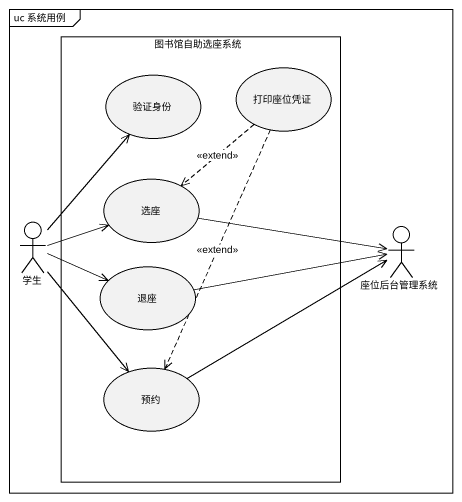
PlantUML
@startuml
mainframe uc 系统用例
rectangle 图书馆自助选座系统 {
  usecase 验证身份
  usecase 打印座位凭证
  usecase 选座
  usecase 退座
  usecase 预约
}
actor 学生
actor 座位后台管理系统
打印座位凭证 ..> 选座 : <<extend>>
打印座位凭证 ..> 预约 : <<extend>>
学生 -up-> 验证身份
学生 -right-> 选座
学生 -right-> 退座
学生 --> 预约
座位后台管理系统 <-left- 选座
座位后台管理系统 <-left- 退座
座位后台管理系统 <-left- 预约
@enduml
